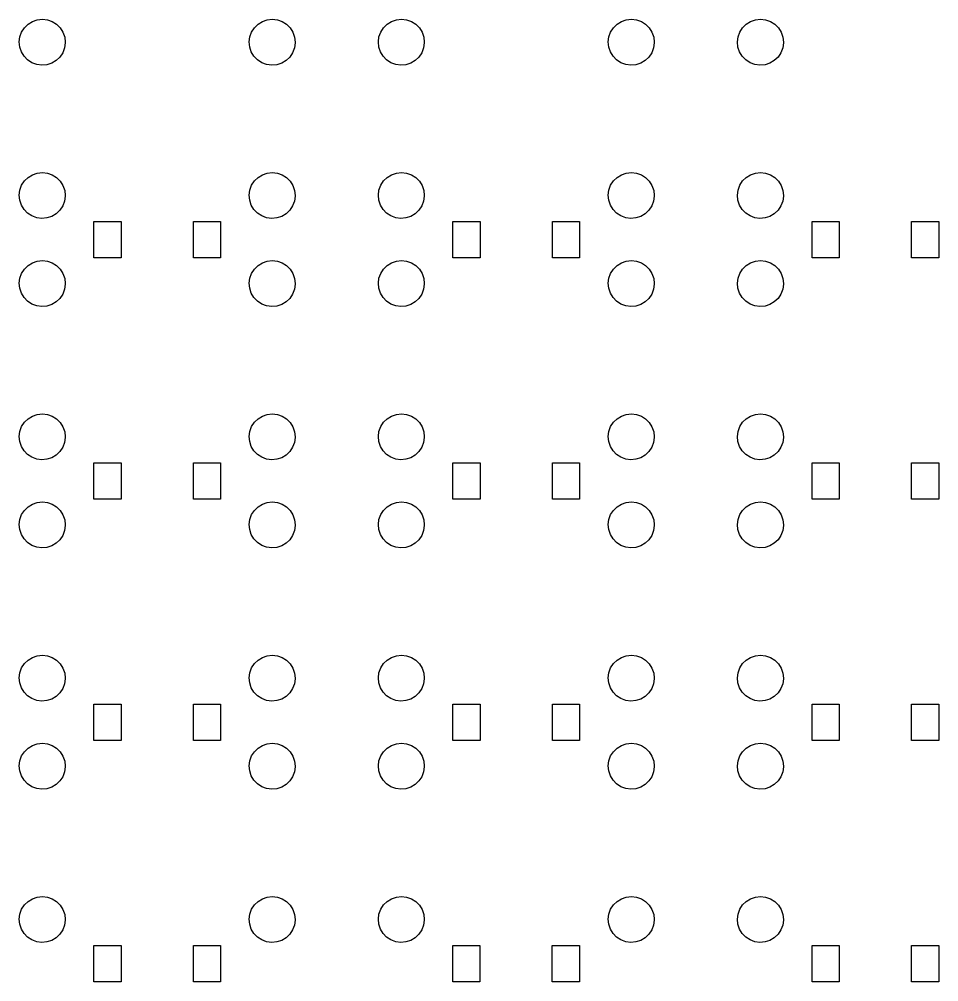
# Model space of a CAD drawing. Extents: x 78 to 209, y -141 to -65.
# Drawn here: x 145.03 to 175.5, y -140.6 to -108.7 of the extents above; entities that cross this region are included whole.
import ezdxf

# ---------------------------------------------------------------- set-up
doc = ezdxf.new("R2010")
doc.units = 0
doc.layers.add('BLACK', color=7, linetype='CONTINUOUS')

msp = doc.modelspace()

# ---------------------------------------------------------------- linework, layer by layer
at = {"layer": 'BLACK', "linetype": 'CONTINUOUS'}
for p, q in [((145.321, -108.86), (145.466, -108.771)), ((145.466, -108.771), (145.626, -108.716)), ((145.626, -108.716), (145.795, -108.698)), ((145.795, -108.698), (145.964, -108.718)), ((145.964, -108.718), (146.124, -108.775)), ((146.124, -108.775), (146.267, -108.866)), ((152.941, -108.86), (153.086, -108.771)), ((153.086, -108.771), (153.246, -108.716)), ((153.246, -108.716), (153.415, -108.698)), ((153.415, -108.698), (153.584, -108.718)), ((153.584, -108.718), (153.744, -108.775)), ((153.744, -108.775), (153.887, -108.866)), ((157.221, -108.86), (157.366, -108.771)), ((157.366, -108.771), (157.526, -108.716)), ((157.526, -108.716), (157.695, -108.698)), ((157.695, -108.698), (157.864, -108.718)), ((157.864, -108.718), (158.024, -108.775)), ((158.024, -108.775), (158.167, -108.866)), ((164.841, -108.86), (164.986, -108.771)), ((164.986, -108.771), (165.146, -108.716)), ((165.146, -108.716), (165.315, -108.698)), ((165.315, -108.698), (165.484, -108.718)), ((165.484, -108.718), (165.644, -108.775)), ((165.644, -108.775), (165.787, -108.866)), ((169.121, -108.86), (169.266, -108.771)), ((169.266, -108.771), (169.426, -108.716)), ((169.426, -108.716), (169.595, -108.698)), ((169.595, -108.698), (169.764, -108.718)), ((169.764, -108.718), (169.924, -108.775)), ((169.924, -108.775), (170.067, -108.866)), ((145.049, -109.281), (145.107, -109.121)), ((145.107, -109.121), (145.199, -108.978)), ((145.199, -108.978), (145.321, -108.86)), ((146.267, -108.866), (146.387, -108.987)), ((146.387, -108.987), (146.477, -109.131)), ((152.669, -109.281), (152.727, -109.121)), ((152.727, -109.121), (152.819, -108.978)), ((152.819, -108.978), (152.941, -108.86)), ((153.887, -108.866), (154.007, -108.987)), ((154.007, -108.987), (154.097, -109.131)), ((156.949, -109.281), (157.007, -109.121)), ((157.007, -109.121), (157.099, -108.978)), ((157.099, -108.978), (157.221, -108.86)), ((158.167, -108.866), (158.287, -108.987)), ((158.287, -108.987), (158.377, -109.131)), ((164.569, -109.281), (164.627, -109.121)), ((164.627, -109.121), (164.719, -108.978)), ((164.719, -108.978), (164.841, -108.86)), ((165.787, -108.866), (165.907, -108.987)), ((165.907, -108.987), (165.997, -109.131)), ((168.849, -109.281), (168.907, -109.121)), ((168.907, -109.121), (168.999, -108.978)), ((168.999, -108.978), (169.121, -108.86)), ((170.067, -108.866), (170.187, -108.987)), ((170.187, -108.987), (170.277, -109.131)), ((145.028, -109.449), (145.049, -109.281)), ((146.477, -109.131), (146.533, -109.291)), ((146.533, -109.291), (146.552, -109.46)), ((152.648, -109.449), (152.669, -109.281)), ((154.097, -109.131), (154.153, -109.291)), ((154.153, -109.291), (154.172, -109.46)), ((156.928, -109.449), (156.949, -109.281)), ((158.377, -109.131), (158.433, -109.291)), ((158.433, -109.291), (158.452, -109.46)), ((164.548, -109.449), (164.569, -109.281)), ((165.997, -109.131), (166.053, -109.291)), ((166.053, -109.291), (166.072, -109.46)), ((168.828, -109.449), (168.849, -109.281)), ((170.277, -109.131), (170.333, -109.291)), ((170.333, -109.291), (170.352, -109.46)), ((145.045, -109.618), (145.028, -109.449)), ((145.098, -109.78), (145.045, -109.618)), ((146.528, -109.65), (146.468, -109.808)), ((146.552, -109.481), (146.528, -109.65)), ((146.552, -109.46), (146.552, -109.481)), ((152.665, -109.618), (152.648, -109.449)), ((152.718, -109.78), (152.665, -109.618)), ((154.148, -109.65), (154.088, -109.808)), ((154.172, -109.481), (154.148, -109.65)), ((154.172, -109.46), (154.172, -109.481)), ((156.945, -109.618), (156.928, -109.449)), ((156.998, -109.78), (156.945, -109.618)), ((158.428, -109.65), (158.368, -109.808)), ((158.452, -109.481), (158.428, -109.65)), ((158.452, -109.46), (158.452, -109.481)), ((164.565, -109.618), (164.548, -109.449)), ((164.618, -109.78), (164.565, -109.618)), ((166.048, -109.65), (165.988, -109.808)), ((166.072, -109.481), (166.048, -109.65)), ((166.072, -109.46), (166.072, -109.481)), ((168.845, -109.618), (168.828, -109.449)), ((168.898, -109.78), (168.845, -109.618)), ((170.328, -109.65), (170.268, -109.808)), ((170.352, -109.481), (170.328, -109.65)), ((170.352, -109.46), (170.352, -109.481)), ((145.186, -109.925), (145.098, -109.78)), ((145.304, -110.047), (145.186, -109.925)), ((145.446, -110.14), (145.304, -110.047)), ((146.251, -110.067), (146.105, -110.154)), ((146.374, -109.95), (146.251, -110.067)), ((146.468, -109.808), (146.374, -109.95)), ((152.806, -109.925), (152.718, -109.78)), ((152.924, -110.047), (152.806, -109.925)), ((153.066, -110.14), (152.924, -110.047)), ((153.871, -110.067), (153.725, -110.154)), ((153.994, -109.95), (153.871, -110.067)), ((154.088, -109.808), (153.994, -109.95)), ((157.086, -109.925), (156.998, -109.78)), ((157.204, -110.047), (157.086, -109.925)), ((157.346, -110.14), (157.204, -110.047)), ((158.151, -110.067), (158.005, -110.154)), ((158.274, -109.95), (158.151, -110.067)), ((158.368, -109.808), (158.274, -109.95)), ((164.706, -109.925), (164.618, -109.78)), ((164.824, -110.047), (164.706, -109.925)), ((164.966, -110.14), (164.824, -110.047)), ((165.771, -110.067), (165.625, -110.154)), ((165.894, -109.95), (165.771, -110.067)), ((165.988, -109.808), (165.894, -109.95)), ((168.986, -109.925), (168.898, -109.78)), ((169.104, -110.047), (168.986, -109.925)), ((169.246, -110.14), (169.104, -110.047)), ((170.051, -110.067), (169.905, -110.154)), ((170.174, -109.95), (170.051, -110.067)), ((170.268, -109.808), (170.174, -109.95)), ((145.606, -110.199), (145.446, -110.14)), ((145.774, -110.222), (145.606, -110.199)), ((145.943, -110.206), (145.774, -110.222)), ((146.105, -110.154), (145.943, -110.206)), ((153.226, -110.199), (153.066, -110.14)), ((153.394, -110.222), (153.226, -110.199)), ((153.563, -110.206), (153.394, -110.222)), ((153.725, -110.154), (153.563, -110.206)), ((157.506, -110.199), (157.346, -110.14)), ((157.674, -110.222), (157.506, -110.199)), ((157.843, -110.206), (157.674, -110.222)), ((158.005, -110.154), (157.843, -110.206)), ((165.126, -110.199), (164.966, -110.14)), ((165.294, -110.222), (165.126, -110.199)), ((165.463, -110.206), (165.294, -110.222)), ((165.625, -110.154), (165.463, -110.206)), ((169.406, -110.199), (169.246, -110.14)), ((169.574, -110.222), (169.406, -110.199)), ((169.743, -110.206), (169.574, -110.222)), ((169.905, -110.154), (169.743, -110.206)), ((145.321, -113.94), (145.466, -113.851)), ((145.466, -113.851), (145.626, -113.796)), ((145.626, -113.796), (145.795, -113.778)), ((145.795, -113.778), (145.964, -113.798)), ((145.964, -113.798), (146.124, -113.855)), ((146.124, -113.855), (146.267, -113.946)), ((152.941, -113.94), (153.086, -113.851)), ((153.086, -113.851), (153.246, -113.796)), ((153.246, -113.796), (153.415, -113.778)), ((153.415, -113.778), (153.584, -113.798)), ((153.584, -113.798), (153.744, -113.855)), ((153.744, -113.855), (153.887, -113.946)), ((157.221, -113.94), (157.366, -113.851)), ((157.366, -113.851), (157.526, -113.796)), ((157.526, -113.796), (157.695, -113.778)), ((157.695, -113.778), (157.864, -113.798)), ((157.864, -113.798), (158.024, -113.855)), ((158.024, -113.855), (158.167, -113.946)), ((164.841, -113.94), (164.986, -113.851)), ((164.986, -113.851), (165.146, -113.796)), ((165.146, -113.796), (165.315, -113.778)), ((165.315, -113.778), (165.484, -113.798)), ((165.484, -113.798), (165.644, -113.855)), ((165.644, -113.855), (165.787, -113.946)), ((169.121, -113.94), (169.266, -113.851)), ((169.266, -113.851), (169.426, -113.796)), ((169.426, -113.796), (169.595, -113.778)), ((169.595, -113.778), (169.764, -113.798)), ((169.764, -113.798), (169.924, -113.855)), ((169.924, -113.855), (170.067, -113.946)), ((145.049, -114.361), (145.107, -114.201)), ((145.107, -114.201), (145.199, -114.058)), ((145.199, -114.058), (145.321, -113.94)), ((146.267, -113.946), (146.387, -114.067)), ((146.387, -114.067), (146.477, -114.211)), ((146.477, -114.211), (146.533, -114.371)), ((152.669, -114.361), (152.727, -114.201)), ((152.727, -114.201), (152.819, -114.058)), ((152.819, -114.058), (152.941, -113.94)), ((153.887, -113.946), (154.007, -114.067)), ((154.007, -114.067), (154.097, -114.211)), ((154.097, -114.211), (154.153, -114.371)), ((156.949, -114.361), (157.007, -114.201)), ((157.007, -114.201), (157.099, -114.058)), ((157.099, -114.058), (157.221, -113.94)), ((158.167, -113.946), (158.287, -114.067)), ((158.287, -114.067), (158.377, -114.211)), ((158.377, -114.211), (158.433, -114.371)), ((164.569, -114.361), (164.627, -114.201)), ((164.627, -114.201), (164.719, -114.058)), ((164.719, -114.058), (164.841, -113.94)), ((165.787, -113.946), (165.907, -114.067)), ((165.907, -114.067), (165.997, -114.211)), ((165.997, -114.211), (166.053, -114.371)), ((168.849, -114.361), (168.907, -114.201)), ((168.907, -114.201), (168.999, -114.058)), ((168.999, -114.058), (169.121, -113.94)), ((170.067, -113.946), (170.187, -114.067)), ((170.187, -114.067), (170.277, -114.211)), ((170.277, -114.211), (170.333, -114.371)), ((145.028, -114.529), (145.049, -114.361)), ((145.045, -114.698), (145.028, -114.529)), ((146.533, -114.371), (146.552, -114.54)), ((146.552, -114.54), (146.552, -114.561)), ((152.648, -114.529), (152.669, -114.361)), ((152.665, -114.698), (152.648, -114.529)), ((154.153, -114.371), (154.172, -114.54)), ((154.172, -114.54), (154.172, -114.561)), ((156.928, -114.529), (156.949, -114.361)), ((156.945, -114.698), (156.928, -114.529)), ((158.433, -114.371), (158.452, -114.54)), ((158.452, -114.54), (158.452, -114.561)), ((164.548, -114.529), (164.569, -114.361)), ((164.565, -114.698), (164.548, -114.529)), ((166.053, -114.371), (166.072, -114.54)), ((166.072, -114.54), (166.072, -114.561)), ((168.828, -114.529), (168.849, -114.361)), ((168.845, -114.698), (168.828, -114.529)), ((170.333, -114.371), (170.352, -114.54)), ((170.352, -114.54), (170.352, -114.561)), ((145.098, -114.86), (145.045, -114.698)), ((145.186, -115.005), (145.098, -114.86)), ((146.528, -114.73), (146.468, -114.888)), ((146.552, -114.561), (146.528, -114.73)), ((152.718, -114.86), (152.665, -114.698)), ((152.806, -115.005), (152.718, -114.86)), ((154.148, -114.73), (154.088, -114.888)), ((154.172, -114.561), (154.148, -114.73)), ((156.998, -114.86), (156.945, -114.698)), ((157.086, -115.005), (156.998, -114.86)), ((158.428, -114.73), (158.368, -114.888)), ((158.452, -114.561), (158.428, -114.73)), ((164.618, -114.86), (164.565, -114.698)), ((164.706, -115.005), (164.618, -114.86)), ((166.048, -114.73), (165.988, -114.888)), ((166.072, -114.561), (166.048, -114.73)), ((168.898, -114.86), (168.845, -114.698)), ((168.986, -115.005), (168.898, -114.86)), ((170.328, -114.73), (170.268, -114.888)), ((170.352, -114.561), (170.328, -114.73)), ((145.304, -115.127), (145.186, -115.005)), ((145.446, -115.22), (145.304, -115.127)), ((146.251, -115.147), (146.105, -115.234)), ((146.374, -115.03), (146.251, -115.147)), ((146.468, -114.888), (146.374, -115.03)), ((152.924, -115.127), (152.806, -115.005)), ((153.066, -115.22), (152.924, -115.127)), ((153.871, -115.147), (153.725, -115.234)), ((153.994, -115.03), (153.871, -115.147)), ((154.088, -114.888), (153.994, -115.03)), ((157.204, -115.127), (157.086, -115.005)), ((157.346, -115.22), (157.204, -115.127)), ((158.151, -115.147), (158.005, -115.234)), ((158.274, -115.03), (158.151, -115.147)), ((158.368, -114.888), (158.274, -115.03)), ((164.824, -115.127), (164.706, -115.005)), ((164.966, -115.22), (164.824, -115.127)), ((165.771, -115.147), (165.625, -115.234)), ((165.894, -115.03), (165.771, -115.147)), ((165.988, -114.888), (165.894, -115.03)), ((169.104, -115.127), (168.986, -115.005)), ((169.246, -115.22), (169.104, -115.127)), ((170.051, -115.147), (169.905, -115.234)), ((170.174, -115.03), (170.051, -115.147)), ((170.268, -114.888), (170.174, -115.03)), ((145.606, -115.279), (145.446, -115.22)), ((145.774, -115.302), (145.606, -115.279)), ((145.943, -115.286), (145.774, -115.302)), ((146.105, -115.234), (145.943, -115.286)), ((147.5, -116.602), (147.5, -115.402)), ((147.5, -115.402), (148.4, -115.402)), ((148.4, -115.402), (148.4, -116.602)), ((150.8, -116.602), (150.8, -115.402)), ((150.8, -115.402), (151.7, -115.402)), ((151.7, -115.402), (151.7, -116.602)), ((153.226, -115.279), (153.066, -115.22)), ((153.394, -115.302), (153.226, -115.279)), ((153.563, -115.286), (153.394, -115.302)), ((153.725, -115.234), (153.563, -115.286)), ((157.506, -115.279), (157.346, -115.22)), ((157.674, -115.302), (157.506, -115.279)), ((157.843, -115.286), (157.674, -115.302)), ((158.005, -115.234), (157.843, -115.286)), ((159.4, -116.602), (159.4, -115.402)), ((159.4, -115.402), (160.3, -115.402)), ((160.3, -115.402), (160.3, -116.602)), ((162.7, -116.602), (162.7, -115.402)), ((162.7, -115.402), (163.6, -115.402)), ((163.6, -115.402), (163.6, -116.602)), ((165.126, -115.279), (164.966, -115.22)), ((165.294, -115.302), (165.126, -115.279)), ((165.463, -115.286), (165.294, -115.302)), ((165.625, -115.234), (165.463, -115.286)), ((169.406, -115.279), (169.246, -115.22)), ((169.574, -115.302), (169.406, -115.279)), ((169.743, -115.286), (169.574, -115.302)), ((169.905, -115.234), (169.743, -115.286)), ((171.3, -116.602), (171.3, -115.402)), ((171.3, -115.402), (172.2, -115.402)), ((172.2, -115.402), (172.2, -116.602)), ((174.6, -116.602), (174.6, -115.402)), ((174.6, -115.402), (175.5, -115.402)), ((175.5, -115.402), (175.5, -116.602)), ((145.321, -116.86), (145.466, -116.771)), ((145.466, -116.771), (145.626, -116.716)), ((145.626, -116.716), (145.795, -116.698)), ((145.795, -116.698), (145.964, -116.718)), ((145.964, -116.718), (146.124, -116.775)), ((146.124, -116.775), (146.267, -116.866)), ((148.4, -116.602), (147.5, -116.602)), ((151.7, -116.602), (150.8, -116.602)), ((152.941, -116.86), (153.086, -116.771)), ((153.086, -116.771), (153.246, -116.716)), ((153.246, -116.716), (153.415, -116.698)), ((153.415, -116.698), (153.584, -116.718)), ((153.584, -116.718), (153.744, -116.775)), ((153.744, -116.775), (153.887, -116.866)), ((157.221, -116.86), (157.366, -116.771)), ((157.366, -116.771), (157.526, -116.716)), ((157.526, -116.716), (157.695, -116.698)), ((157.695, -116.698), (157.864, -116.718)), ((157.864, -116.718), (158.024, -116.775)), ((158.024, -116.775), (158.167, -116.866)), ((160.3, -116.602), (159.4, -116.602)), ((163.6, -116.602), (162.7, -116.602)), ((164.841, -116.86), (164.986, -116.771)), ((164.986, -116.771), (165.146, -116.716)), ((165.146, -116.716), (165.315, -116.698)), ((165.315, -116.698), (165.484, -116.718)), ((165.484, -116.718), (165.644, -116.775)), ((165.644, -116.775), (165.787, -116.866)), ((169.121, -116.86), (169.266, -116.771)), ((169.266, -116.771), (169.426, -116.716)), ((169.426, -116.716), (169.595, -116.698)), ((169.595, -116.698), (169.764, -116.718)), ((169.764, -116.718), (169.924, -116.775)), ((169.924, -116.775), (170.067, -116.866)), ((172.2, -116.602), (171.3, -116.602)), ((175.5, -116.602), (174.6, -116.602)), ((145.107, -117.121), (145.199, -116.978)), ((145.199, -116.978), (145.321, -116.86)), ((146.267, -116.866), (146.387, -116.987)), ((146.387, -116.987), (146.477, -117.131)), ((152.727, -117.121), (152.819, -116.978)), ((152.819, -116.978), (152.941, -116.86)), ((153.887, -116.866), (154.007, -116.987)), ((154.007, -116.987), (154.097, -117.131)), ((157.007, -117.121), (157.099, -116.978)), ((157.099, -116.978), (157.221, -116.86)), ((158.167, -116.866), (158.287, -116.987)), ((158.287, -116.987), (158.377, -117.131)), ((164.627, -117.121), (164.719, -116.978)), ((164.719, -116.978), (164.841, -116.86)), ((165.787, -116.866), (165.907, -116.987)), ((165.907, -116.987), (165.997, -117.131)), ((168.907, -117.121), (168.999, -116.978)), ((168.999, -116.978), (169.121, -116.86)), ((170.067, -116.866), (170.187, -116.987)), ((170.187, -116.987), (170.277, -117.131)), ((145.028, -117.449), (145.049, -117.281)), ((145.049, -117.281), (145.107, -117.121)), ((146.477, -117.131), (146.533, -117.291)), ((146.533, -117.291), (146.552, -117.46)), ((152.648, -117.449), (152.669, -117.281)), ((152.669, -117.281), (152.727, -117.121)), ((154.097, -117.131), (154.153, -117.291)), ((154.153, -117.291), (154.172, -117.46)), ((156.928, -117.449), (156.949, -117.281)), ((156.949, -117.281), (157.007, -117.121)), ((158.377, -117.131), (158.433, -117.291)), ((158.433, -117.291), (158.452, -117.46)), ((164.548, -117.449), (164.569, -117.281)), ((164.569, -117.281), (164.627, -117.121)), ((165.997, -117.131), (166.053, -117.291)), ((166.053, -117.291), (166.072, -117.46)), ((168.828, -117.449), (168.849, -117.281)), ((168.849, -117.281), (168.907, -117.121)), ((170.277, -117.131), (170.333, -117.291)), ((170.333, -117.291), (170.352, -117.46)), ((145.045, -117.618), (145.028, -117.449)), ((145.098, -117.78), (145.045, -117.618)), ((146.528, -117.65), (146.468, -117.808)), ((146.552, -117.481), (146.528, -117.65)), ((146.552, -117.46), (146.552, -117.481)), ((152.665, -117.618), (152.648, -117.449)), ((152.718, -117.78), (152.665, -117.618)), ((154.148, -117.65), (154.088, -117.808)), ((154.172, -117.481), (154.148, -117.65)), ((154.172, -117.46), (154.172, -117.481)), ((156.945, -117.618), (156.928, -117.449)), ((156.998, -117.78), (156.945, -117.618)), ((158.428, -117.65), (158.368, -117.808)), ((158.452, -117.481), (158.428, -117.65)), ((158.452, -117.46), (158.452, -117.481)), ((164.565, -117.618), (164.548, -117.449)), ((164.618, -117.78), (164.565, -117.618)), ((166.048, -117.65), (165.988, -117.808)), ((166.072, -117.481), (166.048, -117.65)), ((166.072, -117.46), (166.072, -117.481)), ((168.845, -117.618), (168.828, -117.449)), ((168.898, -117.78), (168.845, -117.618)), ((170.328, -117.65), (170.268, -117.808)), ((170.352, -117.481), (170.328, -117.65)), ((170.352, -117.46), (170.352, -117.481)), ((145.186, -117.925), (145.098, -117.78)), ((145.304, -118.047), (145.186, -117.925)), ((145.446, -118.14), (145.304, -118.047)), ((146.374, -117.95), (146.251, -118.067)), ((146.468, -117.808), (146.374, -117.95)), ((152.806, -117.925), (152.718, -117.78)), ((152.924, -118.047), (152.806, -117.925)), ((153.066, -118.14), (152.924, -118.047)), ((153.994, -117.95), (153.871, -118.067)), ((154.088, -117.808), (153.994, -117.95)), ((157.086, -117.925), (156.998, -117.78)), ((157.204, -118.047), (157.086, -117.925)), ((157.346, -118.14), (157.204, -118.047)), ((158.274, -117.95), (158.151, -118.067)), ((158.368, -117.808), (158.274, -117.95)), ((164.706, -117.925), (164.618, -117.78)), ((164.824, -118.047), (164.706, -117.925)), ((164.966, -118.14), (164.824, -118.047)), ((165.894, -117.95), (165.771, -118.067)), ((165.988, -117.808), (165.894, -117.95)), ((168.986, -117.925), (168.898, -117.78)), ((169.104, -118.047), (168.986, -117.925)), ((169.246, -118.14), (169.104, -118.047)), ((170.174, -117.95), (170.051, -118.067)), ((170.268, -117.808), (170.174, -117.95)), ((145.606, -118.199), (145.446, -118.14)), ((145.774, -118.222), (145.606, -118.199)), ((145.943, -118.206), (145.774, -118.222)), ((146.105, -118.154), (145.943, -118.206)), ((146.251, -118.067), (146.105, -118.154)), ((153.226, -118.199), (153.066, -118.14)), ((153.394, -118.222), (153.226, -118.199)), ((153.563, -118.206), (153.394, -118.222)), ((153.725, -118.154), (153.563, -118.206)), ((153.871, -118.067), (153.725, -118.154)), ((157.506, -118.199), (157.346, -118.14)), ((157.674, -118.222), (157.506, -118.199)), ((157.843, -118.206), (157.674, -118.222)), ((158.005, -118.154), (157.843, -118.206)), ((158.151, -118.067), (158.005, -118.154)), ((165.126, -118.199), (164.966, -118.14)), ((165.294, -118.222), (165.126, -118.199)), ((165.463, -118.206), (165.294, -118.222)), ((165.625, -118.154), (165.463, -118.206)), ((165.771, -118.067), (165.625, -118.154)), ((169.406, -118.199), (169.246, -118.14)), ((169.574, -118.222), (169.406, -118.199)), ((169.743, -118.206), (169.574, -118.222)), ((169.905, -118.154), (169.743, -118.206)), ((170.051, -118.067), (169.905, -118.154)), ((145.321, -121.94), (145.466, -121.851)), ((145.466, -121.851), (145.626, -121.796)), ((145.626, -121.796), (145.795, -121.778)), ((145.795, -121.778), (145.964, -121.798)), ((145.964, -121.798), (146.124, -121.855)), ((146.124, -121.855), (146.267, -121.946)), ((152.941, -121.94), (153.086, -121.851)), ((153.086, -121.851), (153.246, -121.796)), ((153.246, -121.796), (153.415, -121.778)), ((153.415, -121.778), (153.584, -121.798)), ((153.584, -121.798), (153.744, -121.855)), ((153.744, -121.855), (153.887, -121.946)), ((157.221, -121.94), (157.366, -121.851)), ((157.366, -121.851), (157.526, -121.796)), ((157.526, -121.796), (157.695, -121.778)), ((157.695, -121.778), (157.864, -121.798)), ((157.864, -121.798), (158.024, -121.855)), ((158.024, -121.855), (158.167, -121.946)), ((164.841, -121.94), (164.986, -121.851)), ((164.986, -121.851), (165.146, -121.796)), ((165.146, -121.796), (165.315, -121.778)), ((165.315, -121.778), (165.484, -121.798)), ((165.484, -121.798), (165.644, -121.855)), ((165.644, -121.855), (165.787, -121.946)), ((169.121, -121.94), (169.266, -121.851)), ((169.266, -121.851), (169.426, -121.796)), ((169.426, -121.796), (169.595, -121.778)), ((169.595, -121.778), (169.764, -121.798)), ((169.764, -121.798), (169.924, -121.855)), ((169.924, -121.855), (170.067, -121.946)), ((145.049, -122.361), (145.107, -122.201)), ((145.107, -122.201), (145.199, -122.058)), ((145.199, -122.058), (145.321, -121.94)), ((146.267, -121.946), (146.387, -122.067)), ((146.387, -122.067), (146.477, -122.211)), ((152.669, -122.361), (152.727, -122.201)), ((152.727, -122.201), (152.819, -122.058)), ((152.819, -122.058), (152.941, -121.94)), ((153.887, -121.946), (154.007, -122.067)), ((154.007, -122.067), (154.097, -122.211)), ((156.949, -122.361), (157.007, -122.201)), ((157.007, -122.201), (157.099, -122.058)), ((157.099, -122.058), (157.221, -121.94)), ((158.167, -121.946), (158.287, -122.067)), ((158.287, -122.067), (158.377, -122.211)), ((164.569, -122.361), (164.627, -122.201)), ((164.627, -122.201), (164.719, -122.058)), ((164.719, -122.058), (164.841, -121.94)), ((165.787, -121.946), (165.907, -122.067)), ((165.907, -122.067), (165.997, -122.211)), ((168.849, -122.361), (168.907, -122.201)), ((168.907, -122.201), (168.999, -122.058)), ((168.999, -122.058), (169.121, -121.94)), ((170.067, -121.946), (170.187, -122.067)), ((170.187, -122.067), (170.277, -122.211)), ((145.028, -122.529), (145.049, -122.361)), ((146.477, -122.211), (146.533, -122.371)), ((146.533, -122.371), (146.552, -122.54)), ((152.648, -122.529), (152.669, -122.361)), ((154.097, -122.211), (154.153, -122.371)), ((154.153, -122.371), (154.172, -122.54)), ((156.928, -122.529), (156.949, -122.361)), ((158.377, -122.211), (158.433, -122.371)), ((158.433, -122.371), (158.452, -122.54)), ((164.548, -122.529), (164.569, -122.361)), ((165.997, -122.211), (166.053, -122.371)), ((166.053, -122.371), (166.072, -122.54)), ((168.828, -122.529), (168.849, -122.361)), ((170.277, -122.211), (170.333, -122.371)), ((170.333, -122.371), (170.352, -122.54)), ((145.045, -122.698), (145.028, -122.529)), ((145.098, -122.86), (145.045, -122.698)), ((146.528, -122.73), (146.468, -122.888)), ((146.552, -122.561), (146.528, -122.73)), ((146.552, -122.54), (146.552, -122.561)), ((152.665, -122.698), (152.648, -122.529)), ((152.718, -122.86), (152.665, -122.698)), ((154.148, -122.73), (154.088, -122.888)), ((154.172, -122.561), (154.148, -122.73)), ((154.172, -122.54), (154.172, -122.561)), ((156.945, -122.698), (156.928, -122.529)), ((156.998, -122.86), (156.945, -122.698)), ((158.428, -122.73), (158.368, -122.888)), ((158.452, -122.561), (158.428, -122.73)), ((158.452, -122.54), (158.452, -122.561)), ((164.565, -122.698), (164.548, -122.529)), ((164.618, -122.86), (164.565, -122.698)), ((166.048, -122.73), (165.988, -122.888)), ((166.072, -122.561), (166.048, -122.73)), ((166.072, -122.54), (166.072, -122.561)), ((168.845, -122.698), (168.828, -122.529)), ((168.898, -122.86), (168.845, -122.698)), ((170.328, -122.73), (170.268, -122.888)), ((170.352, -122.561), (170.328, -122.73)), ((170.352, -122.54), (170.352, -122.561)), ((145.186, -123.005), (145.098, -122.86)), ((145.304, -123.127), (145.186, -123.005)), ((145.446, -123.22), (145.304, -123.127)), ((146.251, -123.147), (146.105, -123.234)), ((146.374, -123.03), (146.251, -123.147)), ((146.468, -122.888), (146.374, -123.03)), ((152.806, -123.005), (152.718, -122.86)), ((152.924, -123.127), (152.806, -123.005)), ((153.066, -123.22), (152.924, -123.127)), ((153.871, -123.147), (153.725, -123.234)), ((153.994, -123.03), (153.871, -123.147)), ((154.088, -122.888), (153.994, -123.03)), ((157.086, -123.005), (156.998, -122.86)), ((157.204, -123.127), (157.086, -123.005)), ((157.346, -123.22), (157.204, -123.127)), ((158.151, -123.147), (158.005, -123.234)), ((158.274, -123.03), (158.151, -123.147)), ((158.368, -122.888), (158.274, -123.03)), ((164.706, -123.005), (164.618, -122.86)), ((164.824, -123.127), (164.706, -123.005)), ((164.966, -123.22), (164.824, -123.127)), ((165.771, -123.147), (165.625, -123.234)), ((165.894, -123.03), (165.771, -123.147)), ((165.988, -122.888), (165.894, -123.03)), ((168.986, -123.005), (168.898, -122.86)), ((169.104, -123.127), (168.986, -123.005)), ((169.246, -123.22), (169.104, -123.127)), ((170.051, -123.147), (169.905, -123.234)), ((170.174, -123.03), (170.051, -123.147)), ((170.268, -122.888), (170.174, -123.03)), ((145.606, -123.279), (145.446, -123.22)), ((145.774, -123.302), (145.606, -123.279)), ((145.943, -123.286), (145.774, -123.302)), ((146.105, -123.234), (145.943, -123.286)), ((147.5, -124.603), (147.5, -123.403)), ((147.5, -123.403), (148.4, -123.403)), ((148.4, -123.403), (148.4, -124.603)), ((150.8, -124.603), (150.8, -123.403)), ((150.8, -123.403), (151.7, -123.403)), ((151.7, -123.403), (151.7, -124.603)), ((153.226, -123.279), (153.066, -123.22)), ((153.394, -123.302), (153.226, -123.279)), ((153.563, -123.286), (153.394, -123.302)), ((153.725, -123.234), (153.563, -123.286)), ((157.506, -123.279), (157.346, -123.22)), ((157.674, -123.302), (157.506, -123.279)), ((157.843, -123.286), (157.674, -123.302)), ((158.005, -123.234), (157.843, -123.286)), ((159.4, -124.603), (159.4, -123.403)), ((159.4, -123.403), (160.3, -123.403)), ((160.3, -123.403), (160.3, -124.603)), ((162.7, -124.603), (162.7, -123.403)), ((162.7, -123.403), (163.6, -123.403)), ((163.6, -123.403), (163.6, -124.603)), ((165.126, -123.279), (164.966, -123.22)), ((165.294, -123.302), (165.126, -123.279)), ((165.463, -123.286), (165.294, -123.302)), ((165.625, -123.234), (165.463, -123.286)), ((169.406, -123.279), (169.246, -123.22)), ((169.574, -123.302), (169.406, -123.279)), ((169.743, -123.286), (169.574, -123.302)), ((169.905, -123.234), (169.743, -123.286)), ((171.3, -124.603), (171.3, -123.403)), ((171.3, -123.403), (172.2, -123.403)), ((172.2, -123.403), (172.2, -124.603)), ((174.6, -124.603), (174.6, -123.403)), ((174.6, -123.403), (175.5, -123.403)), ((175.5, -123.403), (175.5, -124.603)), ((145.466, -124.771), (145.626, -124.716)), ((145.626, -124.716), (145.795, -124.698)), ((145.795, -124.698), (145.964, -124.718)), ((145.964, -124.718), (146.124, -124.775)), ((148.4, -124.603), (147.5, -124.603)), ((151.7, -124.603), (150.8, -124.603)), ((153.086, -124.771), (153.246, -124.716)), ((153.246, -124.716), (153.415, -124.698)), ((153.415, -124.698), (153.584, -124.718)), ((153.584, -124.718), (153.744, -124.775)), ((157.366, -124.771), (157.526, -124.716)), ((157.526, -124.716), (157.695, -124.698)), ((157.695, -124.698), (157.864, -124.718)), ((157.864, -124.718), (158.024, -124.775)), ((160.3, -124.603), (159.4, -124.603)), ((163.6, -124.603), (162.7, -124.603)), ((164.986, -124.771), (165.146, -124.716)), ((165.146, -124.716), (165.315, -124.698)), ((165.315, -124.698), (165.484, -124.718)), ((165.484, -124.718), (165.644, -124.775)), ((169.266, -124.771), (169.426, -124.716)), ((169.426, -124.716), (169.595, -124.698)), ((169.595, -124.698), (169.764, -124.718)), ((169.764, -124.718), (169.924, -124.775)), ((172.2, -124.603), (171.3, -124.603)), ((175.5, -124.603), (174.6, -124.603)), ((145.107, -125.121), (145.199, -124.978)), ((145.199, -124.978), (145.321, -124.86)), ((145.321, -124.86), (145.466, -124.771)), ((146.124, -124.775), (146.267, -124.866)), ((146.267, -124.866), (146.387, -124.987)), ((146.387, -124.987), (146.477, -125.131)), ((152.727, -125.121), (152.819, -124.978)), ((152.819, -124.978), (152.941, -124.86)), ((152.941, -124.86), (153.086, -124.771)), ((153.744, -124.775), (153.887, -124.866)), ((153.887, -124.866), (154.007, -124.987)), ((154.007, -124.987), (154.097, -125.131)), ((157.007, -125.121), (157.099, -124.978)), ((157.099, -124.978), (157.221, -124.86)), ((157.221, -124.86), (157.366, -124.771)), ((158.024, -124.775), (158.167, -124.866)), ((158.167, -124.866), (158.287, -124.987)), ((158.287, -124.987), (158.377, -125.131)), ((164.627, -125.121), (164.719, -124.978)), ((164.719, -124.978), (164.841, -124.86)), ((164.841, -124.86), (164.986, -124.771)), ((165.644, -124.775), (165.787, -124.866)), ((165.787, -124.866), (165.907, -124.987)), ((165.907, -124.987), (165.997, -125.131)), ((168.907, -125.121), (168.999, -124.978)), ((168.999, -124.978), (169.121, -124.86)), ((169.121, -124.86), (169.266, -124.771)), ((169.924, -124.775), (170.067, -124.866)), ((170.067, -124.866), (170.187, -124.987)), ((170.187, -124.987), (170.277, -125.131)), ((145.028, -125.449), (145.049, -125.281)), ((145.049, -125.281), (145.107, -125.121)), ((146.477, -125.131), (146.533, -125.291)), ((146.533, -125.291), (146.552, -125.46)), ((152.648, -125.449), (152.669, -125.281)), ((152.669, -125.281), (152.727, -125.121)), ((154.097, -125.131), (154.153, -125.291)), ((154.153, -125.291), (154.172, -125.46)), ((156.928, -125.449), (156.949, -125.281)), ((156.949, -125.281), (157.007, -125.121)), ((158.377, -125.131), (158.433, -125.291)), ((158.433, -125.291), (158.452, -125.46)), ((164.548, -125.449), (164.569, -125.281)), ((164.569, -125.281), (164.627, -125.121)), ((165.997, -125.131), (166.053, -125.291)), ((166.053, -125.291), (166.072, -125.46)), ((168.828, -125.449), (168.849, -125.281)), ((168.849, -125.281), (168.907, -125.121)), ((170.277, -125.131), (170.333, -125.291)), ((170.333, -125.291), (170.352, -125.46)), ((145.045, -125.618), (145.028, -125.449)), ((145.098, -125.78), (145.045, -125.618)), ((146.528, -125.65), (146.468, -125.808)), ((146.552, -125.481), (146.528, -125.65)), ((146.552, -125.46), (146.552, -125.481)), ((152.665, -125.618), (152.648, -125.449)), ((152.718, -125.78), (152.665, -125.618)), ((154.148, -125.65), (154.088, -125.808)), ((154.172, -125.481), (154.148, -125.65)), ((154.172, -125.46), (154.172, -125.481)), ((156.945, -125.618), (156.928, -125.449)), ((156.998, -125.78), (156.945, -125.618)), ((158.428, -125.65), (158.368, -125.808)), ((158.452, -125.481), (158.428, -125.65)), ((158.452, -125.46), (158.452, -125.481)), ((164.565, -125.618), (164.548, -125.449)), ((164.618, -125.78), (164.565, -125.618)), ((166.048, -125.65), (165.988, -125.808)), ((166.072, -125.481), (166.048, -125.65)), ((166.072, -125.46), (166.072, -125.481)), ((168.845, -125.618), (168.828, -125.449)), ((168.898, -125.78), (168.845, -125.618)), ((170.328, -125.65), (170.268, -125.808)), ((170.352, -125.481), (170.328, -125.65)), ((170.352, -125.46), (170.352, -125.481)), ((145.186, -125.925), (145.098, -125.78)), ((145.304, -126.047), (145.186, -125.925)), ((146.374, -125.95), (146.251, -126.067)), ((146.468, -125.808), (146.374, -125.95)), ((152.806, -125.925), (152.718, -125.78)), ((152.924, -126.047), (152.806, -125.925)), ((153.994, -125.95), (153.871, -126.067)), ((154.088, -125.808), (153.994, -125.95)), ((157.086, -125.925), (156.998, -125.78)), ((157.204, -126.047), (157.086, -125.925)), ((158.274, -125.95), (158.151, -126.067)), ((158.368, -125.808), (158.274, -125.95)), ((164.706, -125.925), (164.618, -125.78)), ((164.824, -126.047), (164.706, -125.925)), ((165.894, -125.95), (165.771, -126.067)), ((165.988, -125.808), (165.894, -125.95)), ((168.986, -125.925), (168.898, -125.78)), ((169.104, -126.047), (168.986, -125.925)), ((170.174, -125.95), (170.051, -126.067)), ((170.268, -125.808), (170.174, -125.95)), ((145.446, -126.14), (145.304, -126.047)), ((145.606, -126.199), (145.446, -126.14)), ((145.774, -126.222), (145.606, -126.199)), ((145.943, -126.206), (145.774, -126.222)), ((146.105, -126.154), (145.943, -126.206)), ((146.251, -126.067), (146.105, -126.154)), ((153.066, -126.14), (152.924, -126.047)), ((153.226, -126.199), (153.066, -126.14)), ((153.394, -126.222), (153.226, -126.199)), ((153.563, -126.206), (153.394, -126.222)), ((153.725, -126.154), (153.563, -126.206)), ((153.871, -126.067), (153.725, -126.154)), ((157.346, -126.14), (157.204, -126.047)), ((157.506, -126.199), (157.346, -126.14)), ((157.674, -126.222), (157.506, -126.199)), ((157.843, -126.206), (157.674, -126.222)), ((158.005, -126.154), (157.843, -126.206)), ((158.151, -126.067), (158.005, -126.154)), ((164.966, -126.14), (164.824, -126.047)), ((165.126, -126.199), (164.966, -126.14)), ((165.294, -126.222), (165.126, -126.199)), ((165.463, -126.206), (165.294, -126.222)), ((165.625, -126.154), (165.463, -126.206)), ((165.771, -126.067), (165.625, -126.154)), ((169.246, -126.14), (169.104, -126.047)), ((169.406, -126.199), (169.246, -126.14)), ((169.574, -126.222), (169.406, -126.199)), ((169.743, -126.206), (169.574, -126.222)), ((169.905, -126.154), (169.743, -126.206)), ((170.051, -126.067), (169.905, -126.154)), ((145.321, -129.94), (145.466, -129.851)), ((145.466, -129.851), (145.626, -129.796)), ((145.626, -129.796), (145.795, -129.778)), ((145.795, -129.778), (145.964, -129.798)), ((145.964, -129.798), (146.124, -129.855)), ((146.124, -129.855), (146.267, -129.946)), ((152.941, -129.94), (153.086, -129.851)), ((153.086, -129.851), (153.246, -129.796)), ((153.246, -129.796), (153.415, -129.778)), ((153.415, -129.778), (153.584, -129.798)), ((153.584, -129.798), (153.744, -129.855)), ((153.744, -129.855), (153.887, -129.946)), ((157.221, -129.94), (157.366, -129.851)), ((157.366, -129.851), (157.526, -129.796)), ((157.526, -129.796), (157.695, -129.778)), ((157.695, -129.778), (157.864, -129.798)), ((157.864, -129.798), (158.024, -129.855)), ((158.024, -129.855), (158.167, -129.946)), ((164.841, -129.94), (164.986, -129.851)), ((164.986, -129.851), (165.146, -129.796)), ((165.146, -129.796), (165.315, -129.778)), ((165.315, -129.778), (165.484, -129.798)), ((165.484, -129.798), (165.644, -129.855)), ((165.644, -129.855), (165.787, -129.946)), ((169.121, -129.94), (169.266, -129.851)), ((169.266, -129.851), (169.426, -129.796)), ((169.426, -129.796), (169.595, -129.778)), ((169.595, -129.778), (169.764, -129.798)), ((169.764, -129.798), (169.924, -129.855)), ((169.924, -129.855), (170.067, -129.946)), ((145.107, -130.201), (145.199, -130.058)), ((145.199, -130.058), (145.321, -129.94)), ((146.267, -129.946), (146.387, -130.067)), ((146.387, -130.067), (146.477, -130.211)), ((152.727, -130.201), (152.819, -130.058)), ((152.819, -130.058), (152.941, -129.94)), ((153.887, -129.946), (154.007, -130.067)), ((154.007, -130.067), (154.097, -130.211)), ((157.007, -130.201), (157.099, -130.058)), ((157.099, -130.058), (157.221, -129.94)), ((158.167, -129.946), (158.287, -130.067)), ((158.287, -130.067), (158.377, -130.211)), ((164.627, -130.201), (164.719, -130.058)), ((164.719, -130.058), (164.841, -129.94)), ((165.787, -129.946), (165.907, -130.067)), ((165.907, -130.067), (165.997, -130.211)), ((168.907, -130.201), (168.999, -130.058)), ((168.999, -130.058), (169.121, -129.94)), ((170.067, -129.946), (170.187, -130.067)), ((170.187, -130.067), (170.277, -130.211)), ((145.028, -130.529), (145.049, -130.361)), ((145.049, -130.361), (145.107, -130.201)), ((146.477, -130.211), (146.533, -130.371)), ((146.533, -130.371), (146.552, -130.54)), ((152.648, -130.529), (152.669, -130.361)), ((152.669, -130.361), (152.727, -130.201)), ((154.097, -130.211), (154.153, -130.371)), ((154.153, -130.371), (154.172, -130.54)), ((156.928, -130.529), (156.949, -130.361)), ((156.949, -130.361), (157.007, -130.201)), ((158.377, -130.211), (158.433, -130.371)), ((158.433, -130.371), (158.452, -130.54)), ((164.548, -130.529), (164.569, -130.361)), ((164.569, -130.361), (164.627, -130.201)), ((165.997, -130.211), (166.053, -130.371)), ((166.053, -130.371), (166.072, -130.54)), ((168.828, -130.529), (168.849, -130.361)), ((168.849, -130.361), (168.907, -130.201)), ((170.277, -130.211), (170.333, -130.371)), ((170.333, -130.371), (170.352, -130.54)), ((145.045, -130.698), (145.028, -130.529)), ((145.098, -130.86), (145.045, -130.698)), ((146.528, -130.73), (146.468, -130.888)), ((146.552, -130.561), (146.528, -130.73)), ((146.552, -130.54), (146.552, -130.561)), ((152.665, -130.698), (152.648, -130.529)), ((152.718, -130.86), (152.665, -130.698)), ((154.148, -130.73), (154.088, -130.888)), ((154.172, -130.561), (154.148, -130.73)), ((154.172, -130.54), (154.172, -130.561)), ((156.945, -130.698), (156.928, -130.529)), ((156.998, -130.86), (156.945, -130.698)), ((158.428, -130.73), (158.368, -130.888)), ((158.452, -130.561), (158.428, -130.73)), ((158.452, -130.54), (158.452, -130.561)), ((164.565, -130.698), (164.548, -130.529)), ((164.618, -130.86), (164.565, -130.698)), ((166.048, -130.73), (165.988, -130.888)), ((166.072, -130.561), (166.048, -130.73)), ((166.072, -130.54), (166.072, -130.561)), ((168.845, -130.698), (168.828, -130.529)), ((168.898, -130.86), (168.845, -130.698)), ((170.328, -130.73), (170.268, -130.888)), ((170.352, -130.561), (170.328, -130.73)), ((170.352, -130.54), (170.352, -130.561)), ((145.186, -131.005), (145.098, -130.86)), ((145.304, -131.127), (145.186, -131.005)), ((145.446, -131.22), (145.304, -131.127)), ((146.374, -131.03), (146.251, -131.147)), ((146.468, -130.888), (146.374, -131.03)), ((152.806, -131.005), (152.718, -130.86)), ((152.924, -131.127), (152.806, -131.005)), ((153.066, -131.22), (152.924, -131.127)), ((153.994, -131.03), (153.871, -131.147)), ((154.088, -130.888), (153.994, -131.03)), ((157.086, -131.005), (156.998, -130.86)), ((157.204, -131.127), (157.086, -131.005)), ((157.346, -131.22), (157.204, -131.127)), ((158.274, -131.03), (158.151, -131.147)), ((158.368, -130.888), (158.274, -131.03)), ((164.706, -131.005), (164.618, -130.86)), ((164.824, -131.127), (164.706, -131.005)), ((164.966, -131.22), (164.824, -131.127)), ((165.894, -131.03), (165.771, -131.147)), ((165.988, -130.888), (165.894, -131.03)), ((168.986, -131.005), (168.898, -130.86)), ((169.104, -131.127), (168.986, -131.005)), ((169.246, -131.22), (169.104, -131.127)), ((170.174, -131.03), (170.051, -131.147)), ((170.268, -130.888), (170.174, -131.03)), ((145.606, -131.279), (145.446, -131.22)), ((145.774, -131.302), (145.606, -131.279)), ((145.943, -131.286), (145.774, -131.302)), ((146.105, -131.234), (145.943, -131.286)), ((146.251, -131.147), (146.105, -131.234)), ((147.5, -132.604), (147.5, -131.404)), ((147.5, -131.404), (148.4, -131.404)), ((148.4, -131.404), (148.4, -132.604)), ((150.8, -132.604), (150.8, -131.404)), ((150.8, -131.404), (151.7, -131.404)), ((151.7, -131.404), (151.7, -132.604)), ((153.226, -131.279), (153.066, -131.22)), ((153.394, -131.302), (153.226, -131.279)), ((153.563, -131.286), (153.394, -131.302)), ((153.725, -131.234), (153.563, -131.286)), ((153.871, -131.147), (153.725, -131.234)), ((157.506, -131.279), (157.346, -131.22)), ((157.674, -131.302), (157.506, -131.279)), ((157.843, -131.286), (157.674, -131.302)), ((158.005, -131.234), (157.843, -131.286)), ((158.151, -131.147), (158.005, -131.234)), ((159.4, -132.604), (159.4, -131.404)), ((159.4, -131.404), (160.3, -131.404)), ((160.3, -131.404), (160.3, -132.604)), ((162.7, -132.604), (162.7, -131.404)), ((162.7, -131.404), (163.6, -131.404)), ((163.6, -131.404), (163.6, -132.604)), ((165.126, -131.279), (164.966, -131.22)), ((165.294, -131.302), (165.126, -131.279)), ((165.463, -131.286), (165.294, -131.302)), ((165.625, -131.234), (165.463, -131.286)), ((165.771, -131.147), (165.625, -131.234)), ((169.406, -131.279), (169.246, -131.22)), ((169.574, -131.302), (169.406, -131.279)), ((169.743, -131.286), (169.574, -131.302)), ((169.905, -131.234), (169.743, -131.286)), ((170.051, -131.147), (169.905, -131.234)), ((171.3, -132.604), (171.3, -131.404)), ((171.3, -131.404), (172.2, -131.404)), ((172.2, -131.404), (172.2, -132.604)), ((174.6, -132.604), (174.6, -131.404)), ((174.6, -131.404), (175.5, -131.404)), ((175.5, -131.404), (175.5, -132.604)), ((145.466, -132.771), (145.626, -132.716)), ((145.626, -132.716), (145.795, -132.698)), ((145.795, -132.698), (145.964, -132.718)), ((145.964, -132.718), (146.124, -132.775)), ((148.4, -132.604), (147.5, -132.604)), ((151.7, -132.604), (150.8, -132.604)), ((153.086, -132.771), (153.246, -132.716)), ((153.246, -132.716), (153.415, -132.698)), ((153.415, -132.698), (153.584, -132.718)), ((153.584, -132.718), (153.744, -132.775)), ((157.366, -132.771), (157.526, -132.716)), ((157.526, -132.716), (157.695, -132.698)), ((157.695, -132.698), (157.864, -132.718)), ((157.864, -132.718), (158.024, -132.775)), ((160.3, -132.604), (159.4, -132.604)), ((163.6, -132.604), (162.7, -132.604)), ((164.986, -132.771), (165.146, -132.716)), ((165.146, -132.716), (165.315, -132.698)), ((165.315, -132.698), (165.484, -132.718)), ((165.484, -132.718), (165.644, -132.775)), ((169.266, -132.771), (169.426, -132.716)), ((169.426, -132.716), (169.595, -132.698)), ((169.595, -132.698), (169.764, -132.718)), ((169.764, -132.718), (169.924, -132.775)), ((172.2, -132.604), (171.3, -132.604)), ((175.5, -132.604), (174.6, -132.604)), ((145.107, -133.121), (145.199, -132.978)), ((145.199, -132.978), (145.321, -132.86)), ((145.321, -132.86), (145.466, -132.771)), ((146.124, -132.775), (146.267, -132.866)), ((146.267, -132.866), (146.387, -132.987)), ((146.387, -132.987), (146.477, -133.131)), ((152.727, -133.121), (152.819, -132.978)), ((152.819, -132.978), (152.941, -132.86)), ((152.941, -132.86), (153.086, -132.771)), ((153.744, -132.775), (153.887, -132.866)), ((153.887, -132.866), (154.007, -132.987)), ((154.007, -132.987), (154.097, -133.131)), ((157.007, -133.121), (157.099, -132.978)), ((157.099, -132.978), (157.221, -132.86)), ((157.221, -132.86), (157.366, -132.771)), ((158.024, -132.775), (158.167, -132.866)), ((158.167, -132.866), (158.287, -132.987)), ((158.287, -132.987), (158.377, -133.131)), ((164.627, -133.121), (164.719, -132.978)), ((164.719, -132.978), (164.841, -132.86)), ((164.841, -132.86), (164.986, -132.771)), ((165.644, -132.775), (165.787, -132.866)), ((165.787, -132.866), (165.907, -132.987)), ((165.907, -132.987), (165.997, -133.131)), ((168.907, -133.121), (168.999, -132.978)), ((168.999, -132.978), (169.121, -132.86)), ((169.121, -132.86), (169.266, -132.771)), ((169.924, -132.775), (170.067, -132.866)), ((170.067, -132.866), (170.187, -132.987)), ((170.187, -132.987), (170.277, -133.131)), ((145.028, -133.449), (145.049, -133.281)), ((145.049, -133.281), (145.107, -133.121)), ((146.477, -133.131), (146.533, -133.291)), ((146.533, -133.291), (146.552, -133.46)), ((152.648, -133.449), (152.669, -133.281)), ((152.669, -133.281), (152.727, -133.121)), ((154.097, -133.131), (154.153, -133.291)), ((154.153, -133.291), (154.172, -133.46)), ((156.928, -133.449), (156.949, -133.281)), ((156.949, -133.281), (157.007, -133.121)), ((158.377, -133.131), (158.433, -133.291)), ((158.433, -133.291), (158.452, -133.46)), ((164.548, -133.449), (164.569, -133.281)), ((164.569, -133.281), (164.627, -133.121)), ((165.997, -133.131), (166.053, -133.291)), ((166.053, -133.291), (166.072, -133.46)), ((168.828, -133.449), (168.849, -133.281)), ((168.849, -133.281), (168.907, -133.121)), ((170.277, -133.131), (170.333, -133.291)), ((170.333, -133.291), (170.352, -133.46)), ((145.045, -133.618), (145.028, -133.449)), ((145.098, -133.78), (145.045, -133.618)), ((146.528, -133.65), (146.468, -133.808)), ((146.552, -133.481), (146.528, -133.65)), ((146.552, -133.46), (146.552, -133.481)), ((152.665, -133.618), (152.648, -133.449)), ((152.718, -133.78), (152.665, -133.618)), ((154.148, -133.65), (154.088, -133.808)), ((154.172, -133.481), (154.148, -133.65)), ((154.172, -133.46), (154.172, -133.481)), ((156.945, -133.618), (156.928, -133.449)), ((156.998, -133.78), (156.945, -133.618)), ((158.428, -133.65), (158.368, -133.808)), ((158.452, -133.481), (158.428, -133.65)), ((158.452, -133.46), (158.452, -133.481)), ((164.565, -133.618), (164.548, -133.449)), ((164.618, -133.78), (164.565, -133.618)), ((166.048, -133.65), (165.988, -133.808)), ((166.072, -133.481), (166.048, -133.65)), ((166.072, -133.46), (166.072, -133.481)), ((168.845, -133.618), (168.828, -133.449)), ((168.898, -133.78), (168.845, -133.618)), ((170.328, -133.65), (170.268, -133.808)), ((170.352, -133.481), (170.328, -133.65)), ((170.352, -133.46), (170.352, -133.481)), ((145.186, -133.925), (145.098, -133.78)), ((145.304, -134.047), (145.186, -133.925)), ((146.374, -133.95), (146.251, -134.067)), ((146.468, -133.808), (146.374, -133.95)), ((152.806, -133.925), (152.718, -133.78)), ((152.924, -134.047), (152.806, -133.925)), ((153.994, -133.95), (153.871, -134.067)), ((154.088, -133.808), (153.994, -133.95)), ((157.086, -133.925), (156.998, -133.78)), ((157.204, -134.047), (157.086, -133.925)), ((158.274, -133.95), (158.151, -134.067)), ((158.368, -133.808), (158.274, -133.95)), ((164.706, -133.925), (164.618, -133.78)), ((164.824, -134.047), (164.706, -133.925)), ((165.894, -133.95), (165.771, -134.067)), ((165.988, -133.808), (165.894, -133.95)), ((168.986, -133.925), (168.898, -133.78)), ((169.104, -134.047), (168.986, -133.925)), ((170.174, -133.95), (170.051, -134.067)), ((170.268, -133.808), (170.174, -133.95)), ((145.446, -134.14), (145.304, -134.047)), ((145.606, -134.199), (145.446, -134.14)), ((145.774, -134.222), (145.606, -134.199)), ((145.943, -134.206), (145.774, -134.222)), ((146.105, -134.154), (145.943, -134.206)), ((146.251, -134.067), (146.105, -134.154)), ((153.066, -134.14), (152.924, -134.047)), ((153.226, -134.199), (153.066, -134.14)), ((153.394, -134.222), (153.226, -134.199)), ((153.563, -134.206), (153.394, -134.222)), ((153.725, -134.154), (153.563, -134.206)), ((153.871, -134.067), (153.725, -134.154)), ((157.346, -134.14), (157.204, -134.047)), ((157.506, -134.199), (157.346, -134.14)), ((157.674, -134.222), (157.506, -134.199)), ((157.843, -134.206), (157.674, -134.222)), ((158.005, -134.154), (157.843, -134.206)), ((158.151, -134.067), (158.005, -134.154)), ((164.966, -134.14), (164.824, -134.047)), ((165.126, -134.199), (164.966, -134.14)), ((165.294, -134.222), (165.126, -134.199)), ((165.463, -134.206), (165.294, -134.222)), ((165.625, -134.154), (165.463, -134.206)), ((165.771, -134.067), (165.625, -134.154)), ((169.246, -134.14), (169.104, -134.047)), ((169.406, -134.199), (169.246, -134.14)), ((169.574, -134.222), (169.406, -134.199)), ((169.743, -134.206), (169.574, -134.222)), ((169.905, -134.154), (169.743, -134.206)), ((170.051, -134.067), (169.905, -134.154)), ((145.466, -137.851), (145.626, -137.796)), ((145.626, -137.796), (145.795, -137.778)), ((145.795, -137.778), (145.964, -137.798)), ((145.964, -137.798), (146.124, -137.855)), ((153.086, -137.851), (153.246, -137.796)), ((153.246, -137.796), (153.415, -137.778)), ((153.415, -137.778), (153.584, -137.798)), ((153.584, -137.798), (153.744, -137.855)), ((157.366, -137.851), (157.526, -137.796)), ((157.526, -137.796), (157.695, -137.778)), ((157.695, -137.778), (157.864, -137.798)), ((157.864, -137.798), (158.024, -137.855)), ((164.986, -137.851), (165.146, -137.796)), ((165.146, -137.796), (165.315, -137.778)), ((165.315, -137.778), (165.484, -137.798)), ((165.484, -137.798), (165.644, -137.855)), ((169.266, -137.851), (169.426, -137.796)), ((169.426, -137.796), (169.595, -137.778)), ((169.595, -137.778), (169.764, -137.798)), ((169.764, -137.798), (169.924, -137.855)), ((145.107, -138.201), (145.199, -138.058)), ((145.199, -138.058), (145.321, -137.94)), ((145.321, -137.94), (145.466, -137.851)), ((146.124, -137.855), (146.267, -137.946)), ((146.267, -137.946), (146.387, -138.067)), ((146.387, -138.067), (146.477, -138.211)), ((152.727, -138.201), (152.819, -138.058)), ((152.819, -138.058), (152.941, -137.94)), ((152.941, -137.94), (153.086, -137.851)), ((153.744, -137.855), (153.887, -137.946)), ((153.887, -137.946), (154.007, -138.067)), ((154.007, -138.067), (154.097, -138.211)), ((157.007, -138.201), (157.099, -138.058)), ((157.099, -138.058), (157.221, -137.94)), ((157.221, -137.94), (157.366, -137.851)), ((158.024, -137.855), (158.167, -137.946)), ((158.167, -137.946), (158.287, -138.067)), ((158.287, -138.067), (158.377, -138.211)), ((164.627, -138.201), (164.719, -138.058)), ((164.719, -138.058), (164.841, -137.94)), ((164.841, -137.94), (164.986, -137.851)), ((165.644, -137.855), (165.787, -137.946)), ((165.787, -137.946), (165.907, -138.067)), ((165.907, -138.067), (165.997, -138.211)), ((168.907, -138.201), (168.999, -138.058)), ((168.999, -138.058), (169.121, -137.94)), ((169.121, -137.94), (169.266, -137.851)), ((169.924, -137.855), (170.067, -137.946)), ((170.067, -137.946), (170.187, -138.067)), ((170.187, -138.067), (170.277, -138.211)), ((145.028, -138.529), (145.049, -138.361)), ((145.049, -138.361), (145.107, -138.201)), ((146.477, -138.211), (146.533, -138.371)), ((146.533, -138.371), (146.552, -138.54)), ((152.648, -138.529), (152.669, -138.361)), ((152.669, -138.361), (152.727, -138.201)), ((154.097, -138.211), (154.153, -138.371)), ((154.153, -138.371), (154.172, -138.54)), ((156.928, -138.529), (156.949, -138.361)), ((156.949, -138.361), (157.007, -138.201)), ((158.377, -138.211), (158.433, -138.371)), ((158.433, -138.371), (158.452, -138.54)), ((164.548, -138.529), (164.569, -138.361)), ((164.569, -138.361), (164.627, -138.201)), ((165.997, -138.211), (166.053, -138.371)), ((166.053, -138.371), (166.072, -138.54)), ((168.828, -138.529), (168.849, -138.361)), ((168.849, -138.361), (168.907, -138.201)), ((170.277, -138.211), (170.333, -138.371)), ((170.333, -138.371), (170.352, -138.54)), ((145.045, -138.698), (145.028, -138.529)), ((145.098, -138.86), (145.045, -138.698)), ((146.528, -138.73), (146.468, -138.888)), ((146.552, -138.561), (146.528, -138.73)), ((146.552, -138.54), (146.552, -138.561)), ((152.665, -138.698), (152.648, -138.529)), ((152.718, -138.86), (152.665, -138.698)), ((154.148, -138.73), (154.088, -138.888)), ((154.172, -138.561), (154.148, -138.73)), ((154.172, -138.54), (154.172, -138.561)), ((156.945, -138.698), (156.928, -138.529)), ((156.998, -138.86), (156.945, -138.698)), ((158.428, -138.73), (158.368, -138.888)), ((158.452, -138.561), (158.428, -138.73)), ((158.452, -138.54), (158.452, -138.561)), ((164.565, -138.698), (164.548, -138.529)), ((164.618, -138.86), (164.565, -138.698)), ((166.048, -138.73), (165.988, -138.888)), ((166.072, -138.561), (166.048, -138.73)), ((166.072, -138.54), (166.072, -138.561)), ((168.845, -138.698), (168.828, -138.529)), ((168.898, -138.86), (168.845, -138.698)), ((170.328, -138.73), (170.268, -138.888)), ((170.352, -138.561), (170.328, -138.73)), ((170.352, -138.54), (170.352, -138.561)), ((145.186, -139.005), (145.098, -138.86)), ((145.304, -139.127), (145.186, -139.005)), ((146.374, -139.03), (146.251, -139.147)), ((146.468, -138.888), (146.374, -139.03)), ((152.806, -139.005), (152.718, -138.86)), ((152.924, -139.127), (152.806, -139.005)), ((153.994, -139.03), (153.871, -139.147)), ((154.088, -138.888), (153.994, -139.03)), ((157.086, -139.005), (156.998, -138.86)), ((157.204, -139.127), (157.086, -139.005)), ((158.274, -139.03), (158.151, -139.147)), ((158.368, -138.888), (158.274, -139.03)), ((164.706, -139.005), (164.618, -138.86)), ((164.824, -139.127), (164.706, -139.005)), ((165.894, -139.03), (165.771, -139.147)), ((165.988, -138.888), (165.894, -139.03)), ((168.986, -139.005), (168.898, -138.86)), ((169.104, -139.127), (168.986, -139.005)), ((170.174, -139.03), (170.051, -139.147)), ((170.268, -138.888), (170.174, -139.03)), ((145.446, -139.22), (145.304, -139.127)), ((145.606, -139.279), (145.446, -139.22)), ((145.774, -139.302), (145.606, -139.279)), ((145.943, -139.286), (145.774, -139.302)), ((146.105, -139.234), (145.943, -139.286)), ((146.251, -139.147), (146.105, -139.234)), ((147.5, -140.605), (147.5, -139.405)), ((147.5, -139.405), (148.4, -139.405)), ((148.4, -139.405), (148.4, -140.605)), ((150.8, -140.605), (150.8, -139.405)), ((150.8, -139.405), (151.7, -139.405)), ((151.7, -139.405), (151.7, -140.605)), ((153.066, -139.22), (152.924, -139.127)), ((153.226, -139.279), (153.066, -139.22)), ((153.394, -139.302), (153.226, -139.279)), ((153.563, -139.286), (153.394, -139.302)), ((153.725, -139.234), (153.563, -139.286)), ((153.871, -139.147), (153.725, -139.234)), ((157.346, -139.22), (157.204, -139.127)), ((157.506, -139.279), (157.346, -139.22)), ((157.674, -139.302), (157.506, -139.279)), ((157.843, -139.286), (157.674, -139.302)), ((158.005, -139.234), (157.843, -139.286)), ((158.151, -139.147), (158.005, -139.234)), ((159.393, -140.605), (159.393, -139.405)), ((159.393, -139.405), (160.293, -139.405)), ((160.293, -139.405), (160.293, -140.605)), ((162.693, -140.605), (162.693, -139.405)), ((162.693, -139.405), (163.593, -139.405)), ((163.593, -139.405), (163.593, -140.605)), ((164.966, -139.22), (164.824, -139.127)), ((165.126, -139.279), (164.966, -139.22)), ((165.294, -139.302), (165.126, -139.279)), ((165.463, -139.286), (165.294, -139.302)), ((165.625, -139.234), (165.463, -139.286)), ((165.771, -139.147), (165.625, -139.234)), ((169.246, -139.22), (169.104, -139.127)), ((169.406, -139.279), (169.246, -139.22)), ((169.574, -139.302), (169.406, -139.279)), ((169.743, -139.286), (169.574, -139.302)), ((169.905, -139.234), (169.743, -139.286)), ((170.051, -139.147), (169.905, -139.234)), ((171.3, -140.605), (171.3, -139.405)), ((171.3, -139.405), (172.2, -139.405)), ((172.2, -139.405), (172.2, -140.605)), ((174.6, -140.605), (174.6, -139.405)), ((174.6, -139.405), (175.5, -139.405)), ((175.5, -139.405), (175.5, -140.605)), ((148.4, -140.605), (147.5, -140.605)), ((151.7, -140.605), (150.8, -140.605)), ((160.293, -140.605), (159.393, -140.605)), ((163.593, -140.605), (162.693, -140.605)), ((172.2, -140.605), (171.3, -140.605)), ((175.5, -140.605), (174.6, -140.605))]:
    msp.add_line(p, q, dxfattribs=at)

doc.saveas('drawing.dxf')
